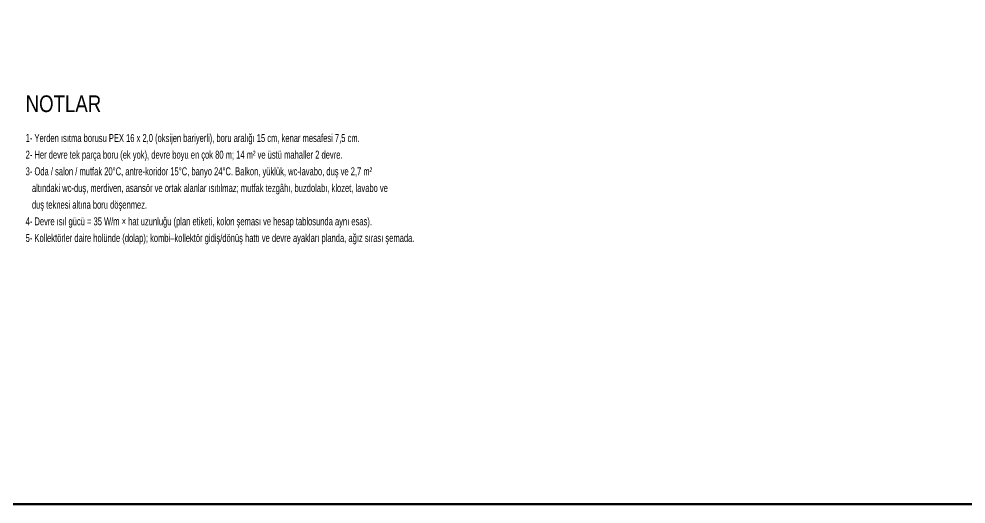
# Model space of a CAD drawing. Header units: centimetres. Extents: x 252602 to 265542, y -444050 to -441150.
# Drawn here: x 261140 to 262560, y -444050 to -443322 of the extents above; entities that cross this region are included whole.
import ezdxf

# ---------------------------------------------------------------- set-up
doc = ezdxf.new("R2010")
doc.units = ezdxf.units.CM
doc.layers.add('ROTAS-NOT', color=7, linetype='Continuous')
doc.layers.add('ROTAS-PAFTA', color=7, linetype='Continuous', lineweight=50)
doc.styles.add('ROTAS-YAZI', font='arial.ttf')

msp = doc.modelspace()

# ---------------------------------------------------------------- linework, layer by layer
at = {"layer": 'ROTAS-PAFTA'}
msp.add_lwpolyline([(258850, -444050), (265542.4, -444050), (265542.4, -441150), (258850, -441150)], close=True, dxfattribs=at)

# ---------------------------------------------------------------- texts
at = {"layer": 'ROTAS-NOT', "color": 7, "style": 'ROTAS-YAZI'}
for s, height, width, p in [('NOTLAR', 25, 0.8, (261150, -443461.6)), ('1- Yerden ısıtma borusu PEX 16 x 2,0 (oksijen bariyerli), boru aralığı 15 cm, kenar mesafesi 7,5 cm.', 12, 0.65, (261150, -443506.6)), ('2- Her devre tek parça boru (ek yok), devre boyu en çok 80 m; 14 m² ve üstü mahaller 2 devre.', 12, 0.65, (261150, -443531.6)), ('3- Oda / salon / mutfak 20°C, antre-koridor 15°C, banyo 24°C. Balkon, yüklük, wc-lavabo, duş ve 2,7 m²', 12, 0.65, (261150, -443556.6)), ('   altındaki wc-duş, merdiven, asansör ve ortak alanlar ısıtılmaz; mutfak tezgâhı, buzdolabı, klozet, lavabo ve', 12, 0.65, (261150, -443581.6)), ('   duş teknesi altına boru döşenmez.', 12, 0.65, (261150, -443606.6)), ('4- Devre ısıl gücü = 35 W/m × hat uzunluğu (plan etiketi, kolon şeması ve hesap tablosunda aynı esas).', 12, 0.65, (261150, -443631.6)), ('5- Kollektörler daire holünde (dolap); kombi–kollektör gidiş/dönüş hattı ve devre ayakları planda, ağız sırası şemada.', 12, 0.65, (261150, -443656.6))]:
    msp.add_text(s, height=height, dxfattribs=dict(at, width=width)).set_placement(p)

doc.saveas('drawing.dxf')
